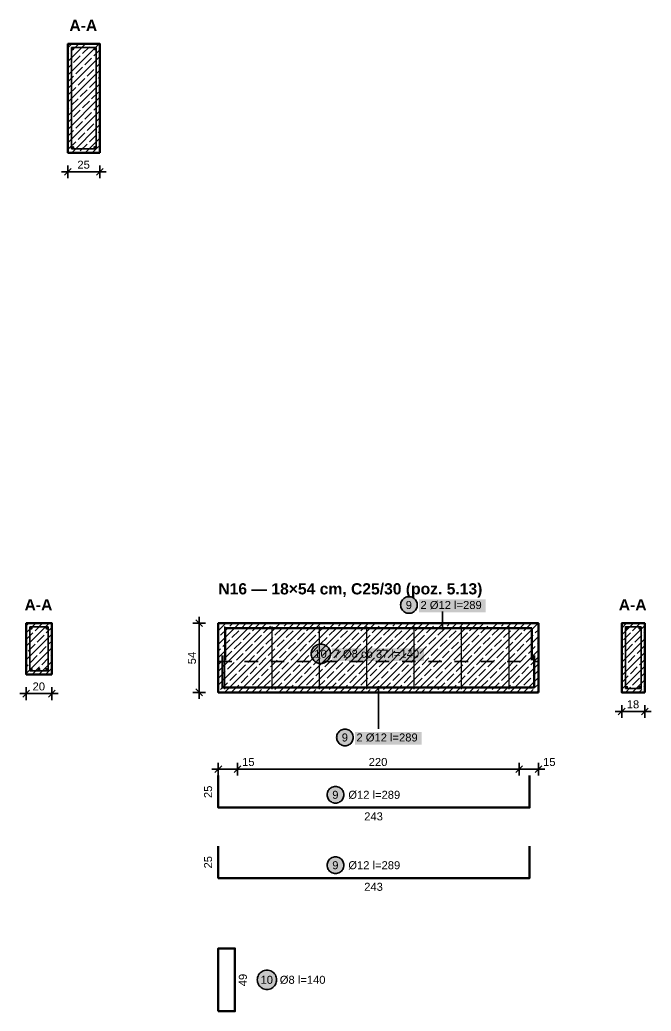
# Model space of a CAD drawing. Header units: metres. Extents: x 0.1 to 11.3, y -15.7 to -0.1.
# Drawn here: x 6.33 to 11.26, y -7.93 to -0.19 of the extents above; entities that cross this region are included whole.
import ezdxf

# ---------------------------------------------------------------- set-up
doc = ezdxf.new("R2010")
doc.units = ezdxf.units.M
doc.linetypes.add('KRESKOWA', pattern=[5.25, 4.2, -1.05])
for name, color, linetype, lineweight in [('A-KRESKOWANIE', 8, 'Continuous', 18), ('A-MASKA', 7, 'Continuous', 18), ('A-OPISY', 2, 'Continuous', 25), ('K-KONSTR', 7, 'Continuous', 50), ('K-WYMIARY', 1, 'Continuous', 25), ('K-ZBROJENIE', 1, 'Continuous', 100), ('K-ZBROJENIE-OPIS', 2, 'Continuous', 25)]:
    doc.layers.add(name, color=color, linetype=linetype, lineweight=lineweight)
doc.styles.add('PL_ARIAL', font='arial.ttf')
doc.styles.add('PL_ARIAL_B', font='arialbd.ttf')

msp = doc.modelspace()

# ---------------------------------------------------------------- hatches: boundary and pattern name
at = {"layer": 'A-MASKA', "true_color": 0xffffff}
for points in [[(9.4412, -4.8152), (9.9638, -4.8152), (9.9638, -4.714), (9.4412, -4.714)], [(8.7628, -5.1963), (9.4822, -5.1963), (9.4822, -5.095), (8.7628, -5.095)], [(8.9412, -5.8497), (9.4638, -5.8497), (9.4638, -5.7485), (8.9412, -5.7485)]]:
    msp.add_hatch(color=7, dxfattribs=at).paths.add_polyline_path(points)
at = {"layer": 'K-ZBROJENIE', "true_color": 0x000000}
for points in [[(6.7503, -0.414), (6.7502, -0.4151), (6.75, -0.4162), (6.7498, -0.4173), (6.7494, -0.4183), (6.7489, -0.4193), (6.7484, -0.4203), (6.7477, -0.4211), (6.747, -0.422), (6.7461, -0.4227), (6.7453, -0.4234), (6.7443, -0.4239), (6.7433, -0.4244), (6.7423, -0.4248), (6.7412, -0.425), (6.7401, -0.4252), (6.739, -0.4253), (6.7379, -0.4252), (6.7368, -0.425), (6.7357, -0.4248), (6.7347, -0.4244), (6.7337, -0.4239), (6.7327, -0.4234), (6.7319, -0.4227), (6.731, -0.422), (6.7303, -0.4211), (6.7296, -0.4203), (6.7291, -0.4193), (6.7286, -0.4183), (6.7282, -0.4173), (6.728, -0.4162), (6.7278, -0.4151), (6.7277, -0.414), (6.7278, -0.4129), (6.728, -0.4118), (6.7282, -0.4107), (6.7286, -0.4097), (6.7291, -0.4087), (6.7296, -0.4077), (6.7303, -0.4069), (6.731, -0.406), (6.7319, -0.4053), (6.7327, -0.4046), (6.7337, -0.4041), (6.7347, -0.4036), (6.7357, -0.4032), (6.7368, -0.403), (6.7379, -0.4028), (6.739, -0.4028), (6.7401, -0.4028), (6.7412, -0.403), (6.7423, -0.4032), (6.7433, -0.4036), (6.7443, -0.4041), (6.7453, -0.4046), (6.7461, -0.4053), (6.747, -0.406), (6.7477, -0.4069), (6.7484, -0.4077), (6.7489, -0.4087), (6.7494, -0.4097), (6.7498, -0.4107), (6.75, -0.4118), (6.7502, -0.4129)], [(6.9222, -0.414), (6.9222, -0.4151), (6.922, -0.4162), (6.9218, -0.4173), (6.9214, -0.4183), (6.9209, -0.4193), (6.9204, -0.4203), (6.9197, -0.4211), (6.919, -0.422), (6.9181, -0.4227), (6.9173, -0.4234), (6.9163, -0.4239), (6.9153, -0.4244), (6.9143, -0.4248), (6.9132, -0.425), (6.9121, -0.4252), (6.911, -0.4253), (6.9099, -0.4252), (6.9088, -0.425), (6.9077, -0.4248), (6.9067, -0.4244), (6.9057, -0.4239), (6.9047, -0.4234), (6.9039, -0.4227), (6.903, -0.422), (6.9023, -0.4211), (6.9016, -0.4203), (6.9011, -0.4193), (6.9006, -0.4183), (6.9002, -0.4173), (6.9, -0.4162), (6.8998, -0.4151), (6.8997, -0.414), (6.8998, -0.4129), (6.9, -0.4118), (6.9002, -0.4107), (6.9006, -0.4097), (6.9011, -0.4087), (6.9016, -0.4077), (6.9023, -0.4069), (6.903, -0.406), (6.9039, -0.4053), (6.9047, -0.4046), (6.9057, -0.4041), (6.9067, -0.4036), (6.9077, -0.4032), (6.9088, -0.403), (6.9099, -0.4028), (6.911, -0.4028), (6.9121, -0.4028), (6.9132, -0.403), (6.9143, -0.4032), (6.9153, -0.4036), (6.9163, -0.4041), (6.9173, -0.4046), (6.9181, -0.4053), (6.919, -0.406), (6.9197, -0.4069), (6.9204, -0.4077), (6.9209, -0.4087), (6.9214, -0.4097), (6.9218, -0.4107), (6.922, -0.4118), (6.9222, -0.4129)], [(6.7512, -1.185), (6.7512, -1.1861), (6.751, -1.1872), (6.7508, -1.1883), (6.7504, -1.1893), (6.7499, -1.1903), (6.7494, -1.1913), (6.7487, -1.1921), (6.748, -1.193), (6.7471, -1.1937), (6.7463, -1.1944), (6.7453, -1.1949), (6.7443, -1.1954), (6.7433, -1.1958), (6.7422, -1.196), (6.7411, -1.1962), (6.74, -1.1963), (6.7389, -1.1962), (6.7378, -1.196), (6.7367, -1.1958), (6.7357, -1.1954), (6.7347, -1.1949), (6.7337, -1.1944), (6.7329, -1.1937), (6.732, -1.193), (6.7313, -1.1921), (6.7306, -1.1913), (6.7301, -1.1903), (6.7296, -1.1893), (6.7292, -1.1883), (6.729, -1.1872), (6.7288, -1.1861), (6.7287, -1.185), (6.7288, -1.1839), (6.729, -1.1828), (6.7292, -1.1817), (6.7296, -1.1807), (6.7301, -1.1797), (6.7306, -1.1787), (6.7313, -1.1779), (6.732, -1.177), (6.7329, -1.1763), (6.7337, -1.1756), (6.7347, -1.1751), (6.7357, -1.1746), (6.7367, -1.1742), (6.7378, -1.174), (6.7389, -1.1738), (6.74, -1.1738), (6.7411, -1.1738), (6.7422, -1.174), (6.7433, -1.1742), (6.7443, -1.1746), (6.7453, -1.1751), (6.7463, -1.1756), (6.7471, -1.1763), (6.748, -1.177), (6.7487, -1.1779), (6.7494, -1.1787), (6.7499, -1.1797), (6.7504, -1.1807), (6.7508, -1.1817), (6.751, -1.1828), (6.7512, -1.1839)], [(6.9212, -1.185), (6.9212, -1.1861), (6.921, -1.1872), (6.9208, -1.1883), (6.9204, -1.1893), (6.9199, -1.1903), (6.9194, -1.1913), (6.9187, -1.1921), (6.918, -1.193), (6.9171, -1.1937), (6.9163, -1.1944), (6.9153, -1.1949), (6.9143, -1.1954), (6.9133, -1.1958), (6.9122, -1.196), (6.9111, -1.1962), (6.91, -1.1963), (6.9089, -1.1962), (6.9078, -1.196), (6.9067, -1.1958), (6.9057, -1.1954), (6.9047, -1.1949), (6.9037, -1.1944), (6.9029, -1.1937), (6.902, -1.193), (6.9013, -1.1921), (6.9006, -1.1913), (6.9001, -1.1903), (6.8996, -1.1893), (6.8992, -1.1883), (6.899, -1.1872), (6.8988, -1.1861), (6.8987, -1.185), (6.8988, -1.1839), (6.899, -1.1828), (6.8992, -1.1817), (6.8996, -1.1807), (6.9001, -1.1797), (6.9006, -1.1787), (6.9013, -1.1779), (6.902, -1.177), (6.9029, -1.1763), (6.9037, -1.1756), (6.9047, -1.1751), (6.9057, -1.1746), (6.9067, -1.1742), (6.9078, -1.174), (6.9089, -1.1738), (6.91, -1.1738), (6.9111, -1.1738), (6.9122, -1.174), (6.9133, -1.1742), (6.9143, -1.1746), (6.9153, -1.1751), (6.9163, -1.1756), (6.9171, -1.1763), (6.918, -1.177), (6.9187, -1.1779), (6.9194, -1.1787), (6.9199, -1.1797), (6.9204, -1.1807), (6.9208, -1.1817), (6.921, -1.1828), (6.9212, -1.1839)], [(6.4253, -4.939), (6.4252, -4.9401), (6.425, -4.9412), (6.4248, -4.9423), (6.4244, -4.9433), (6.4239, -4.9443), (6.4234, -4.9453), (6.4227, -4.9461), (6.422, -4.947), (6.4211, -4.9477), (6.4203, -4.9484), (6.4193, -4.9489), (6.4183, -4.9494), (6.4173, -4.9498), (6.4162, -4.95), (6.4151, -4.9502), (6.414, -4.9503), (6.4129, -4.9502), (6.4118, -4.95), (6.4107, -4.9498), (6.4097, -4.9494), (6.4087, -4.9489), (6.4077, -4.9484), (6.4069, -4.9477), (6.406, -4.947), (6.4053, -4.9461), (6.4046, -4.9453), (6.4041, -4.9443), (6.4036, -4.9433), (6.4032, -4.9423), (6.403, -4.9412), (6.4028, -4.9401), (6.4028, -4.939), (6.4028, -4.9379), (6.403, -4.9368), (6.4032, -4.9357), (6.4036, -4.9347), (6.4041, -4.9337), (6.4046, -4.9327), (6.4053, -4.9319), (6.406, -4.931), (6.4069, -4.9303), (6.4077, -4.9296), (6.4087, -4.9291), (6.4097, -4.9286), (6.4107, -4.9282), (6.4118, -4.928), (6.4129, -4.9278), (6.414, -4.9277), (6.4151, -4.9278), (6.4162, -4.928), (6.4173, -4.9282), (6.4183, -4.9286), (6.4193, -4.9291), (6.4203, -4.9296), (6.4211, -4.9303), (6.422, -4.931), (6.4227, -4.9319), (6.4234, -4.9327), (6.4239, -4.9337), (6.4244, -4.9347), (6.4248, -4.9357), (6.425, -4.9368), (6.4252, -4.9379)], [(6.5473, -4.939), (6.5472, -4.9401), (6.547, -4.9412), (6.5468, -4.9423), (6.5464, -4.9433), (6.5459, -4.9443), (6.5454, -4.9453), (6.5447, -4.9461), (6.544, -4.947), (6.5431, -4.9477), (6.5423, -4.9484), (6.5413, -4.9489), (6.5403, -4.9494), (6.5393, -4.9498), (6.5382, -4.95), (6.5371, -4.9502), (6.536, -4.9503), (6.5349, -4.9502), (6.5338, -4.95), (6.5327, -4.9498), (6.5317, -4.9494), (6.5307, -4.9489), (6.5297, -4.9484), (6.5289, -4.9477), (6.528, -4.947), (6.5273, -4.9461), (6.5266, -4.9453), (6.5261, -4.9443), (6.5256, -4.9433), (6.5252, -4.9423), (6.525, -4.9412), (6.5248, -4.9401), (6.5247, -4.939), (6.5248, -4.9379), (6.525, -4.9368), (6.5252, -4.9357), (6.5256, -4.9347), (6.5261, -4.9337), (6.5266, -4.9327), (6.5273, -4.9319), (6.528, -4.931), (6.5289, -4.9303), (6.5297, -4.9296), (6.5307, -4.9291), (6.5317, -4.9286), (6.5327, -4.9282), (6.5338, -4.928), (6.5349, -4.9278), (6.536, -4.9277), (6.5371, -4.9278), (6.5382, -4.928), (6.5393, -4.9282), (6.5403, -4.9286), (6.5413, -4.9291), (6.5423, -4.9296), (6.5431, -4.9303), (6.544, -4.931), (6.5447, -4.9319), (6.5454, -4.9327), (6.5459, -4.9337), (6.5464, -4.9347), (6.5468, -4.9357), (6.547, -4.9368), (6.5472, -4.9379)], [(11.0753, -4.939), (11.0752, -4.9401), (11.075, -4.9412), (11.0748, -4.9423), (11.0744, -4.9433), (11.0739, -4.9443), (11.0734, -4.9453), (11.0727, -4.9461), (11.072, -4.947), (11.0711, -4.9477), (11.0703, -4.9484), (11.0693, -4.9489), (11.0683, -4.9494), (11.0673, -4.9498), (11.0662, -4.95), (11.0651, -4.9502), (11.064, -4.9503), (11.0629, -4.9502), (11.0618, -4.95), (11.0607, -4.9498), (11.0597, -4.9494), (11.0587, -4.9489), (11.0577, -4.9484), (11.0569, -4.9477), (11.056, -4.947), (11.0553, -4.9461), (11.0546, -4.9453), (11.0541, -4.9443), (11.0536, -4.9433), (11.0532, -4.9423), (11.053, -4.9412), (11.0528, -4.9401), (11.0528, -4.939), (11.0528, -4.9379), (11.053, -4.9368), (11.0532, -4.9357), (11.0536, -4.9347), (11.0541, -4.9337), (11.0546, -4.9327), (11.0553, -4.9319), (11.056, -4.931), (11.0569, -4.9303), (11.0577, -4.9296), (11.0587, -4.9291), (11.0597, -4.9286), (11.0607, -4.9282), (11.0618, -4.928), (11.0629, -4.9278), (11.064, -4.9277), (11.0651, -4.9278), (11.0662, -4.928), (11.0673, -4.9282), (11.0683, -4.9286), (11.0693, -4.9291), (11.0703, -4.9296), (11.0711, -4.9303), (11.072, -4.931), (11.0727, -4.9319), (11.0734, -4.9327), (11.0739, -4.9337), (11.0744, -4.9347), (11.0748, -4.9357), (11.075, -4.9368), (11.0752, -4.9379)], [(11.1773, -4.939), (11.1772, -4.9401), (11.177, -4.9412), (11.1768, -4.9423), (11.1764, -4.9433), (11.1759, -4.9443), (11.1754, -4.9453), (11.1747, -4.9461), (11.174, -4.947), (11.1731, -4.9477), (11.1723, -4.9484), (11.1713, -4.9489), (11.1703, -4.9494), (11.1693, -4.9498), (11.1682, -4.95), (11.1671, -4.9502), (11.166, -4.9503), (11.1649, -4.9502), (11.1638, -4.95), (11.1627, -4.9498), (11.1617, -4.9494), (11.1607, -4.9489), (11.1597, -4.9484), (11.1589, -4.9477), (11.158, -4.947), (11.1573, -4.9461), (11.1566, -4.9453), (11.1561, -4.9443), (11.1556, -4.9433), (11.1552, -4.9423), (11.155, -4.9412), (11.1548, -4.9401), (11.1548, -4.939), (11.1548, -4.9379), (11.155, -4.9368), (11.1552, -4.9357), (11.1556, -4.9347), (11.1561, -4.9337), (11.1566, -4.9327), (11.1573, -4.9319), (11.158, -4.931), (11.1589, -4.9303), (11.1597, -4.9296), (11.1607, -4.9291), (11.1617, -4.9286), (11.1627, -4.9282), (11.1638, -4.928), (11.1649, -4.9278), (11.166, -4.9277), (11.1671, -4.9278), (11.1682, -4.928), (11.1693, -4.9282), (11.1703, -4.9286), (11.1713, -4.9291), (11.1723, -4.9296), (11.1731, -4.9303), (11.174, -4.931), (11.1747, -4.9319), (11.1754, -4.9327), (11.1759, -4.9337), (11.1764, -4.9347), (11.1768, -4.9357), (11.177, -4.9368), (11.1772, -4.9379)], [(6.4263, -5.26), (6.4262, -5.2611), (6.426, -5.2622), (6.4258, -5.2633), (6.4254, -5.2643), (6.4249, -5.2653), (6.4244, -5.2663), (6.4237, -5.2671), (6.423, -5.268), (6.4221, -5.2687), (6.4213, -5.2694), (6.4203, -5.2699), (6.4193, -5.2704), (6.4183, -5.2708), (6.4172, -5.271), (6.4161, -5.2712), (6.415, -5.2713), (6.4139, -5.2712), (6.4128, -5.271), (6.4117, -5.2708), (6.4107, -5.2704), (6.4097, -5.2699), (6.4087, -5.2694), (6.4079, -5.2687), (6.407, -5.268), (6.4063, -5.2671), (6.4056, -5.2663), (6.4051, -5.2653), (6.4046, -5.2643), (6.4042, -5.2633), (6.404, -5.2622), (6.4038, -5.2611), (6.4037, -5.26), (6.4038, -5.2589), (6.404, -5.2578), (6.4042, -5.2567), (6.4046, -5.2557), (6.4051, -5.2547), (6.4056, -5.2537), (6.4063, -5.2529), (6.407, -5.252), (6.4079, -5.2513), (6.4087, -5.2506), (6.4097, -5.2501), (6.4107, -5.2496), (6.4117, -5.2492), (6.4128, -5.249), (6.4139, -5.2488), (6.415, -5.2487), (6.4161, -5.2488), (6.4172, -5.249), (6.4183, -5.2492), (6.4193, -5.2496), (6.4203, -5.2501), (6.4213, -5.2506), (6.4221, -5.2513), (6.423, -5.252), (6.4237, -5.2529), (6.4244, -5.2537), (6.4249, -5.2547), (6.4254, -5.2557), (6.4258, -5.2567), (6.426, -5.2578), (6.4262, -5.2589)], [(6.4863, -5.26), (6.4862, -5.2611), (6.486, -5.2622), (6.4858, -5.2633), (6.4854, -5.2643), (6.4849, -5.2653), (6.4844, -5.2663), (6.4837, -5.2671), (6.483, -5.268), (6.4821, -5.2687), (6.4813, -5.2694), (6.4803, -5.2699), (6.4793, -5.2704), (6.4783, -5.2708), (6.4772, -5.271), (6.4761, -5.2712), (6.475, -5.2713), (6.4739, -5.2712), (6.4728, -5.271), (6.4717, -5.2708), (6.4707, -5.2704), (6.4697, -5.2699), (6.4687, -5.2694), (6.4679, -5.2687), (6.467, -5.268), (6.4663, -5.2671), (6.4656, -5.2663), (6.4651, -5.2653), (6.4646, -5.2643), (6.4642, -5.2633), (6.464, -5.2622), (6.4638, -5.2611), (6.4637, -5.26), (6.4638, -5.2589), (6.464, -5.2578), (6.4642, -5.2567), (6.4646, -5.2557), (6.4651, -5.2547), (6.4656, -5.2537), (6.4663, -5.2529), (6.467, -5.252), (6.4679, -5.2513), (6.4687, -5.2506), (6.4697, -5.2501), (6.4707, -5.2496), (6.4717, -5.2492), (6.4728, -5.249), (6.4739, -5.2488), (6.475, -5.2487), (6.4761, -5.2488), (6.4772, -5.249), (6.4783, -5.2492), (6.4793, -5.2496), (6.4803, -5.2501), (6.4813, -5.2506), (6.4821, -5.2513), (6.483, -5.252), (6.4837, -5.2529), (6.4844, -5.2537), (6.4849, -5.2547), (6.4854, -5.2557), (6.4858, -5.2567), (6.486, -5.2578), (6.4862, -5.2589)], [(6.5463, -5.26), (6.5462, -5.2611), (6.546, -5.2622), (6.5458, -5.2633), (6.5454, -5.2643), (6.5449, -5.2653), (6.5444, -5.2663), (6.5437, -5.2671), (6.543, -5.268), (6.5421, -5.2687), (6.5413, -5.2694), (6.5403, -5.2699), (6.5393, -5.2704), (6.5383, -5.2708), (6.5372, -5.271), (6.5361, -5.2712), (6.535, -5.2713), (6.5339, -5.2712), (6.5328, -5.271), (6.5317, -5.2708), (6.5307, -5.2704), (6.5297, -5.2699), (6.5287, -5.2694), (6.5279, -5.2687), (6.527, -5.268), (6.5263, -5.2671), (6.5256, -5.2663), (6.5251, -5.2653), (6.5246, -5.2643), (6.5242, -5.2633), (6.524, -5.2622), (6.5238, -5.2611), (6.5237, -5.26), (6.5238, -5.2589), (6.524, -5.2578), (6.5242, -5.2567), (6.5246, -5.2557), (6.5251, -5.2547), (6.5256, -5.2537), (6.5263, -5.2529), (6.527, -5.252), (6.5279, -5.2513), (6.5287, -5.2506), (6.5297, -5.2501), (6.5307, -5.2496), (6.5317, -5.2492), (6.5328, -5.249), (6.5339, -5.2488), (6.535, -5.2487), (6.5361, -5.2488), (6.5372, -5.249), (6.5383, -5.2492), (6.5393, -5.2496), (6.5403, -5.2501), (6.5413, -5.2506), (6.5421, -5.2513), (6.543, -5.252), (6.5437, -5.2529), (6.5444, -5.2537), (6.5449, -5.2547), (6.5454, -5.2557), (6.5458, -5.2567), (6.546, -5.2578), (6.5462, -5.2589)], [(11.0753, -5.401), (11.0752, -5.4021), (11.075, -5.4032), (11.0748, -5.4043), (11.0744, -5.4053), (11.0739, -5.4063), (11.0734, -5.4073), (11.0727, -5.4081), (11.072, -5.409), (11.0711, -5.4097), (11.0703, -5.4104), (11.0693, -5.4109), (11.0683, -5.4114), (11.0673, -5.4118), (11.0662, -5.412), (11.0651, -5.4122), (11.064, -5.4122), (11.0629, -5.4122), (11.0618, -5.412), (11.0607, -5.4118), (11.0597, -5.4114), (11.0587, -5.4109), (11.0577, -5.4104), (11.0569, -5.4097), (11.056, -5.409), (11.0553, -5.4081), (11.0546, -5.4073), (11.0541, -5.4063), (11.0536, -5.4053), (11.0532, -5.4043), (11.053, -5.4032), (11.0528, -5.4021), (11.0528, -5.401), (11.0528, -5.3999), (11.053, -5.3988), (11.0532, -5.3977), (11.0536, -5.3967), (11.0541, -5.3957), (11.0546, -5.3947), (11.0553, -5.3939), (11.056, -5.393), (11.0569, -5.3923), (11.0577, -5.3916), (11.0587, -5.3911), (11.0597, -5.3906), (11.0607, -5.3902), (11.0618, -5.39), (11.0629, -5.3898), (11.064, -5.3897), (11.0651, -5.3898), (11.0662, -5.39), (11.0673, -5.3902), (11.0683, -5.3906), (11.0693, -5.3911), (11.0703, -5.3916), (11.0711, -5.3923), (11.072, -5.393), (11.0727, -5.3939), (11.0734, -5.3947), (11.0739, -5.3957), (11.0744, -5.3967), (11.0748, -5.3977), (11.075, -5.3988), (11.0752, -5.3999)], [(11.1773, -5.401), (11.1772, -5.4021), (11.177, -5.4032), (11.1768, -5.4043), (11.1764, -5.4053), (11.1759, -5.4063), (11.1754, -5.4073), (11.1747, -5.4081), (11.174, -5.409), (11.1731, -5.4097), (11.1723, -5.4104), (11.1713, -5.4109), (11.1703, -5.4114), (11.1693, -5.4118), (11.1682, -5.412), (11.1671, -5.4122), (11.166, -5.4122), (11.1649, -5.4122), (11.1638, -5.412), (11.1627, -5.4118), (11.1617, -5.4114), (11.1607, -5.4109), (11.1597, -5.4104), (11.1589, -5.4097), (11.158, -5.409), (11.1573, -5.4081), (11.1566, -5.4073), (11.1561, -5.4063), (11.1556, -5.4053), (11.1552, -5.4043), (11.155, -5.4032), (11.1548, -5.4021), (11.1548, -5.401), (11.1548, -5.3999), (11.155, -5.3988), (11.1552, -5.3977), (11.1556, -5.3967), (11.1561, -5.3957), (11.1566, -5.3947), (11.1573, -5.3939), (11.158, -5.393), (11.1589, -5.3923), (11.1597, -5.3916), (11.1607, -5.3911), (11.1617, -5.3906), (11.1627, -5.3902), (11.1638, -5.39), (11.1649, -5.3898), (11.166, -5.3897), (11.1671, -5.3898), (11.1682, -5.39), (11.1693, -5.3902), (11.1703, -5.3906), (11.1713, -5.3911), (11.1723, -5.3916), (11.1731, -5.3923), (11.174, -5.393), (11.1747, -5.3939), (11.1754, -5.3947), (11.1759, -5.3957), (11.1764, -5.3967), (11.1768, -5.3977), (11.177, -5.3988), (11.1772, -5.3999)]]:
    msp.add_hatch(color=7, dxfattribs=at).paths.add_polyline_path(points)
at = {"layer": 'K-ZBROJENIE-OPIS', "true_color": 0xffffff}
for points in [[(9.4287, -4.7577), (9.4282, -4.7493), (9.4265, -4.7409), (9.4238, -4.7329), (9.42, -4.7252), (9.4153, -4.7182), (9.4097, -4.7118), (9.4033, -4.7062), (9.3962, -4.7015), (9.3886, -4.6977), (9.3806, -4.695), (9.3722, -4.6933), (9.3637, -4.6927), (9.3553, -4.6933), (9.3469, -4.695), (9.3389, -4.6977), (9.3312, -4.7015), (9.3242, -4.7062), (9.3178, -4.7118), (9.3122, -4.7182), (9.3075, -4.7252), (9.3037, -4.7329), (9.301, -4.7409), (9.2993, -4.7493), (9.2987, -4.7577), (9.2993, -4.7662), (9.301, -4.7746), (9.3037, -4.7826), (9.3075, -4.7902), (9.3122, -4.7973), (9.3178, -4.8037), (9.3242, -4.8093), (9.3312, -4.814), (9.3389, -4.8178), (9.3469, -4.8205), (9.3553, -4.8222), (9.3637, -4.8228), (9.3722, -4.8222), (9.3806, -4.8205), (9.3886, -4.8178), (9.3962, -4.814), (9.4033, -4.8093), (9.4097, -4.8037), (9.4153, -4.7973), (9.42, -4.7902), (9.4238, -4.7826), (9.4265, -4.7746), (9.4282, -4.7662)], [(8.7508, -5.1387), (8.7502, -5.1289), (8.7482, -5.1192), (8.7451, -5.1098), (8.7407, -5.101), (8.7352, -5.0928), (8.7287, -5.0853), (8.7213, -5.0788), (8.713, -5.0733), (8.7042, -5.069), (8.6948, -5.0658), (8.6851, -5.0639), (8.6753, -5.0632), (8.6654, -5.0639), (8.6557, -5.0658), (8.6464, -5.069), (8.6375, -5.0733), (8.6293, -5.0788), (8.6219, -5.0853), (8.6154, -5.0928), (8.6099, -5.101), (8.6055, -5.1098), (8.6023, -5.1192), (8.6004, -5.1289), (8.5998, -5.1387), (8.6004, -5.1486), (8.6023, -5.1583), (8.6055, -5.1677), (8.6099, -5.1765), (8.6154, -5.1847), (8.6219, -5.1922), (8.6293, -5.1987), (8.6375, -5.2042), (8.6464, -5.2085), (8.6557, -5.2117), (8.6654, -5.2136), (8.6753, -5.2143), (8.6851, -5.2136), (8.6948, -5.2117), (8.7042, -5.2085), (8.713, -5.2042), (8.7213, -5.1987), (8.7287, -5.1922), (8.7352, -5.1847), (8.7407, -5.1765), (8.7451, -5.1677), (8.7482, -5.1583), (8.7502, -5.1486)], [(8.9287, -5.7922), (8.9282, -5.7838), (8.9265, -5.7754), (8.9238, -5.7674), (8.92, -5.7597), (8.9153, -5.7527), (8.9097, -5.7463), (8.9033, -5.7407), (8.8962, -5.736), (8.8886, -5.7322), (8.8806, -5.7295), (8.8722, -5.7278), (8.8637, -5.7272), (8.8553, -5.7278), (8.8469, -5.7295), (8.8389, -5.7322), (8.8312, -5.736), (8.8242, -5.7407), (8.8178, -5.7463), (8.8122, -5.7527), (8.8075, -5.7597), (8.8037, -5.7674), (8.801, -5.7754), (8.7993, -5.7838), (8.7987, -5.7922), (8.7993, -5.8007), (8.801, -5.8091), (8.8037, -5.8171), (8.8075, -5.8247), (8.8122, -5.8318), (8.8178, -5.8382), (8.8242, -5.8438), (8.8312, -5.8485), (8.8389, -5.8523), (8.8469, -5.855), (8.8553, -5.8567), (8.8637, -5.8572), (8.8722, -5.8567), (8.8806, -5.855), (8.8886, -5.8523), (8.8962, -5.8485), (8.9033, -5.8438), (8.9097, -5.8382), (8.9153, -5.8318), (8.92, -5.8247), (8.9238, -5.8171), (8.9265, -5.8091), (8.9282, -5.8007)], [(8.855, -6.24), (8.8544, -6.2315), (8.8528, -6.2232), (8.8501, -6.2151), (8.8463, -6.2075), (8.8416, -6.2004), (8.836, -6.194), (8.8296, -6.1884), (8.8225, -6.1837), (8.8149, -6.1799), (8.8068, -6.1772), (8.7985, -6.1756), (8.79, -6.175), (8.7815, -6.1756), (8.7732, -6.1772), (8.7651, -6.1799), (8.7575, -6.1837), (8.7504, -6.1884), (8.744, -6.194), (8.7384, -6.2004), (8.7337, -6.2075), (8.7299, -6.2151), (8.7272, -6.2232), (8.7256, -6.2315), (8.725, -6.24), (8.7256, -6.2485), (8.7272, -6.2568), (8.7299, -6.2649), (8.7337, -6.2725), (8.7384, -6.2796), (8.744, -6.286), (8.7504, -6.2916), (8.7575, -6.2963), (8.7651, -6.3001), (8.7732, -6.3028), (8.7815, -6.3044), (8.79, -6.305), (8.7985, -6.3044), (8.8068, -6.3028), (8.8149, -6.3001), (8.8225, -6.2963), (8.8296, -6.2916), (8.836, -6.286), (8.8416, -6.2796), (8.8463, -6.2725), (8.8501, -6.2649), (8.8528, -6.2568), (8.8544, -6.2485)], [(8.855, -6.79), (8.8544, -6.7815), (8.8528, -6.7732), (8.8501, -6.7651), (8.8463, -6.7575), (8.8416, -6.7504), (8.836, -6.744), (8.8296, -6.7384), (8.8225, -6.7337), (8.8149, -6.7299), (8.8068, -6.7272), (8.7985, -6.7256), (8.79, -6.725), (8.7815, -6.7256), (8.7732, -6.7272), (8.7651, -6.7299), (8.7575, -6.7337), (8.7504, -6.7384), (8.744, -6.744), (8.7384, -6.7504), (8.7337, -6.7575), (8.7299, -6.7651), (8.7272, -6.7732), (8.7256, -6.7815), (8.725, -6.79), (8.7256, -6.7985), (8.7272, -6.8068), (8.7299, -6.8149), (8.7337, -6.8225), (8.7384, -6.8296), (8.744, -6.836), (8.7504, -6.8416), (8.7575, -6.8463), (8.7651, -6.8501), (8.7732, -6.8528), (8.7815, -6.8544), (8.79, -6.855), (8.7985, -6.8544), (8.8068, -6.8528), (8.8149, -6.8501), (8.8225, -6.8463), (8.8296, -6.8416), (8.836, -6.836), (8.8416, -6.8296), (8.8463, -6.8225), (8.8501, -6.8149), (8.8528, -6.8068), (8.8544, -6.7985)], [(8.3305, -7.685), (8.3299, -7.6751), (8.3279, -7.6655), (8.3248, -7.6561), (8.3204, -7.6472), (8.3149, -7.639), (8.3084, -7.6316), (8.301, -7.6251), (8.2928, -7.6196), (8.2839, -7.6152), (8.2745, -7.6121), (8.2649, -7.6101), (8.255, -7.6095), (8.2451, -7.6101), (8.2355, -7.6121), (8.2261, -7.6152), (8.2172, -7.6196), (8.209, -7.6251), (8.2016, -7.6316), (8.1951, -7.639), (8.1896, -7.6472), (8.1852, -7.6561), (8.1821, -7.6655), (8.1801, -7.6751), (8.1795, -7.685), (8.1801, -7.6949), (8.1821, -7.7045), (8.1852, -7.7139), (8.1896, -7.7228), (8.1951, -7.731), (8.2016, -7.7384), (8.209, -7.7449), (8.2172, -7.7504), (8.2261, -7.7548), (8.2355, -7.7579), (8.2451, -7.7599), (8.255, -7.7605), (8.2649, -7.7599), (8.2745, -7.7579), (8.2839, -7.7548), (8.2928, -7.7504), (8.301, -7.7449), (8.3084, -7.7384), (8.3149, -7.731), (8.3204, -7.7228), (8.3248, -7.7139), (8.3279, -7.7045), (8.3299, -7.6949)]]:
    msp.add_hatch(color=7, dxfattribs=at).paths.add_polyline_path(points)
at = {"layer": 'K-ZBROJENIE-OPIS', "true_color": 0x000000}
for points in [[(9.6363, -4.939), (9.6359, -4.9361), (9.6347, -4.9334), (9.633, -4.931), (9.6306, -4.9293), (9.6279, -4.9281), (9.625, -4.9277), (9.6221, -4.9281), (9.6194, -4.9293), (9.617, -4.931), (9.6153, -4.9334), (9.6141, -4.9361), (9.6138, -4.939), (9.6141, -4.9419), (9.6153, -4.9446), (9.617, -4.947), (9.6194, -4.9487), (9.6221, -4.9499), (9.625, -4.9503), (9.6279, -4.9499), (9.6306, -4.9487), (9.633, -4.947), (9.6347, -4.9446), (9.6359, -4.9419)], [(9.1363, -5.401), (9.1359, -5.3981), (9.1347, -5.3954), (9.133, -5.393), (9.1306, -5.3913), (9.1279, -5.3901), (9.125, -5.3897), (9.1221, -5.3901), (9.1194, -5.3913), (9.117, -5.393), (9.1153, -5.3954), (9.1141, -5.3981), (9.1138, -5.401), (9.1141, -5.4039), (9.1153, -5.4066), (9.117, -5.409), (9.1194, -5.4107), (9.1221, -5.4119), (9.125, -5.4122), (9.1279, -5.4119), (9.1306, -5.4107), (9.133, -5.409), (9.1347, -5.4066), (9.1359, -5.4039)]]:
    msp.add_hatch(color=7, dxfattribs=at).paths.add_polyline_path(points)

# ---------------------------------------------------------------- linework, layer by layer
at = {"layer": 'A-KRESKOWANIE', "lineweight": 25, "ltscale": 0.025}
for points in [[(6.7, -0.6186), (6.9436, -0.375)], [(6.7, -0.5125), (6.8375, -0.375)], [(6.7, -0.4064), (6.7314, -0.375)], [(6.7264, -0.4331), (6.7794, -0.3801)], [(6.8855, -0.3801), (6.8905, -0.375)], [(6.7, -0.4595), (6.7087, -0.4508)], [(6.8147, -0.4508), (6.8678, -0.3977)], [(6.9031, -0.4685), (6.95, -0.4216)], [(6.7, -0.7246), (6.95, -0.4746)], [(6.7, -0.5655), (6.7264, -0.5392)], [(6.744, -0.5215), (6.7971, -0.4685)], [(6.8324, -0.5392), (6.8855, -0.4861)], [(6.9208, -0.5568), (6.95, -0.5277)], [(6.7, -0.8307), (6.95, -0.5807)], [(6.7617, -0.6099), (6.8147, -0.5568)], [(6.8501, -0.6276), (6.9031, -0.5745)], [(6.7, -0.6716), (6.744, -0.6276)], [(6.7, -0.9368), (6.95, -0.6868)], [(6.7794, -0.6983), (6.8324, -0.6452)], [(6.8678, -0.7159), (6.9208, -0.6629)], [(6.9385, -0.6452), (6.95, -0.6337)], [(6.7087, -0.769), (6.7617, -0.7159)], [(6.7971, -0.7867), (6.8501, -0.7336)], [(6.8855, -0.8043), (6.9385, -0.7513)], [(6.7, -1.0428), (6.95, -0.7928)], [(6.7264, -0.8574), (6.7794, -0.8043)], [(6.8147, -0.875), (6.8678, -0.822)], [(6.9031, -0.8927), (6.95, -0.8459)], [(6.7, -0.8837), (6.7087, -0.875)], [(6.7, -1.1489), (6.95, -0.8989)], [(6.744, -0.9458), (6.7971, -0.8927)], [(6.8324, -0.9634), (6.8855, -0.9104)], [(6.7, -0.9898), (6.7264, -0.9634)], [(6.73, -1.225), (6.95, -1.005)], [(6.7617, -1.0341), (6.8147, -0.9811)], [(6.8501, -1.0518), (6.9031, -0.9988)], [(6.9208, -0.9811), (6.95, -0.9519)], [(6.7, -1.0959), (6.744, -1.0518)], [(6.7794, -1.1225), (6.8324, -1.0695)], [(6.9385, -1.0695), (6.95, -1.058)], [(6.7087, -1.1932), (6.7617, -1.1402)], [(6.7971, -1.2109), (6.8501, -1.1579)], [(6.836, -1.225), (6.95, -1.111)], [(6.8678, -1.1402), (6.9208, -1.0872)], [(6.8891, -1.225), (6.9385, -1.1756)], [(6.9421, -1.225), (6.95, -1.2171)], [(6.375, -5.0801), (6.5551, -4.9)], [(6.375, -4.9741), (6.4491, -4.9)], [(6.375, -4.921), (6.396, -4.9)], [(6.4435, -4.9586), (6.4965, -4.9056)], [(6.5319, -4.9763), (6.575, -4.9332)], [(7.875, -5.3833), (8.3583, -4.9)], [(7.875, -5.2772), (8.2522, -4.9)], [(7.875, -5.1711), (8.1461, -4.9)], [(7.875, -5.0651), (8.0401, -4.9)], [(7.875, -4.959), (7.934, -4.9)], [(7.8754, -4.9056), (7.881, -4.9)], [(7.8931, -4.9939), (7.9461, -4.9409)], [(7.9243, -5.44), (8.4643, -4.9)], [(7.9638, -4.9232), (7.987, -4.9)], [(8.0304, -5.44), (8.5704, -4.9)], [(8.0522, -4.9409), (8.0931, -4.9)], [(8.1365, -5.44), (8.6765, -4.9)], [(8.1406, -4.9586), (8.1936, -4.9056)], [(8.229, -4.9763), (8.282, -4.9232)], [(8.2425, -5.44), (8.7825, -4.9)], [(8.2997, -4.9056), (8.3052, -4.9)], [(8.3173, -4.9939), (8.3704, -4.9409)], [(8.3486, -5.44), (8.8886, -4.9)], [(8.3881, -4.9232), (8.4113, -4.9)], [(8.4546, -5.44), (8.9946, -4.9)], [(8.4764, -4.9409), (8.5174, -4.9)], [(8.5607, -5.44), (9.1007, -4.9)], [(8.5648, -4.9586), (8.6179, -4.9056)], [(8.6532, -4.9763), (8.7063, -4.9232)], [(8.6668, -5.44), (9.2068, -4.9)], [(8.7239, -4.9056), (8.7295, -4.9)], [(8.7416, -4.9939), (8.7946, -4.9409)], [(8.7728, -5.44), (9.3128, -4.9)], [(8.8123, -4.9232), (8.8355, -4.9)], [(8.8789, -5.44), (9.4189, -4.9)], [(8.9007, -4.9409), (8.9416, -4.9)], [(8.985, -5.44), (9.525, -4.9)], [(8.9891, -4.9586), (9.0421, -4.9056)], [(9.0775, -4.9763), (9.1305, -4.9232)], [(9.091, -5.44), (9.631, -4.9)], [(9.1482, -4.9056), (9.1537, -4.9)], [(9.1659, -4.9939), (9.2189, -4.9409)], [(9.1971, -5.44), (9.7371, -4.9)], [(9.2366, -4.9232), (9.2598, -4.9)], [(9.3032, -5.44), (9.8432, -4.9)], [(9.325, -4.9409), (9.3659, -4.9)], [(9.4092, -5.44), (9.9492, -4.9)], [(9.4134, -4.9586), (9.4664, -4.9056)], [(9.5017, -4.9763), (9.5548, -4.9232)], [(9.5153, -5.44), (10.0553, -4.9)], [(9.5725, -4.9056), (9.578, -4.9)], [(9.5901, -4.9939), (9.6432, -4.9409)], [(9.6214, -5.44), (10.1614, -4.9)], [(9.6608, -4.9232), (9.6841, -4.9)], [(9.7274, -5.44), (10.2674, -4.9)], [(9.7492, -4.9409), (9.7901, -4.9)], [(9.8335, -5.44), (10.3735, -4.9)], [(9.8376, -4.9586), (9.8907, -4.9056)], [(9.926, -4.9763), (9.979, -4.9232)], [(9.9967, -4.9056), (10.0023, -4.9)], [(10.0144, -4.9939), (10.0674, -4.9409)], [(10.0851, -4.9232), (10.1083, -4.9)], [(10.1735, -4.9409), (10.2144, -4.9)], [(10.2619, -4.9586), (10.3149, -4.9056)], [(10.3503, -4.9763), (10.375, -4.9515)], [(11.025, -4.991), (11.116, -4.9)], [(11.025, -4.9379), (11.0629, -4.9)], [(11.025, -5.097), (11.205, -4.917)], [(11.1104, -4.9586), (11.1634, -4.9056)], [(6.375, -5.0271), (6.4258, -4.9763)], [(6.375, -5.1862), (6.575, -4.9862)], [(6.4612, -5.047), (6.5142, -4.9939)], [(7.875, -5.012), (7.8754, -5.0116)], [(7.9108, -5.0823), (7.9638, -5.0293)], [(7.9815, -5.0116), (8.0345, -4.9586)], [(8.0699, -5.0293), (8.1229, -4.9763)], [(8.1582, -5.047), (8.2113, -4.9939)], [(8.2466, -5.0647), (8.2997, -5.0116)], [(8.335, -5.0823), (8.3881, -5.0293)], [(8.4057, -5.0116), (8.4588, -4.9586)], [(8.4941, -5.0293), (8.5472, -4.9763)], [(8.5825, -5.047), (8.6355, -4.9939)], [(8.6709, -5.0647), (8.7239, -5.0116)], [(8.7593, -5.0823), (8.8123, -5.0293)], [(8.83, -5.0116), (8.883, -4.9586)], [(8.9184, -5.0293), (8.9714, -4.9763)], [(9.0068, -5.047), (9.0598, -4.9939)], [(9.0952, -5.0647), (9.1482, -5.0116)], [(9.1835, -5.0823), (9.2366, -5.0293)], [(9.2543, -5.0116), (9.3073, -4.9586)], [(9.3426, -5.0293), (9.3957, -4.9763)], [(9.431, -5.047), (9.4841, -4.9939)], [(9.5194, -5.0647), (9.5725, -5.0116)], [(9.6078, -5.0823), (9.6608, -5.0293)], [(9.6785, -5.0116), (9.7316, -4.9586)], [(9.7669, -5.0293), (9.8199, -4.9763)], [(9.8553, -5.047), (9.9083, -4.9939)], [(9.9396, -5.44), (10.375, -5.0046)], [(9.9437, -5.0647), (9.9967, -5.0116)], [(10.0321, -5.0823), (10.0851, -5.0293)], [(10.1028, -5.0116), (10.1558, -4.9586)], [(10.1912, -5.0293), (10.2442, -4.9763)], [(10.2796, -5.047), (10.3326, -4.9939)], [(11.025, -5.2031), (11.205, -5.0231)], [(11.0397, -5.0293), (11.0927, -4.9763)], [(11.1281, -5.047), (11.1811, -4.9939)], [(11.1988, -4.9763), (11.205, -4.9701)], [(6.375, -5.2923), (6.575, -5.0923)], [(6.3905, -5.1177), (6.4435, -5.0647)], [(6.4789, -5.1354), (6.5319, -5.0823)], [(6.5496, -5.0647), (6.575, -5.0392)], [(7.875, -5.1181), (7.8931, -5.1)], [(7.9991, -5.1), (8.0522, -5.047)], [(8.0875, -5.1177), (8.1406, -5.0647)], [(8.1759, -5.1354), (8.229, -5.0823)], [(8.2643, -5.153), (8.3173, -5.1)], [(8.4234, -5.1), (8.4764, -5.047)], [(8.5118, -5.1177), (8.5648, -5.0647)], [(8.6002, -5.1354), (8.6532, -5.0823)], [(8.6886, -5.153), (8.7416, -5.1)], [(8.8477, -5.1), (8.9007, -5.047)], [(8.9361, -5.1177), (8.9891, -5.0647)], [(9.0245, -5.1354), (9.0775, -5.0823)], [(9.1128, -5.153), (9.1659, -5.1)], [(9.2719, -5.1), (9.325, -5.047)], [(9.3603, -5.1177), (9.4134, -5.0647)], [(9.4487, -5.1354), (9.5017, -5.0823)], [(9.5371, -5.153), (9.5901, -5.1)], [(9.6962, -5.1), (9.7492, -5.047)], [(9.7846, -5.1177), (9.8376, -5.0647)], [(9.873, -5.1354), (9.926, -5.0823)], [(9.9614, -5.153), (10.0144, -5.1)], [(10.1205, -5.1), (10.1735, -5.047)], [(10.2089, -5.1177), (10.2619, -5.0647)], [(10.2972, -5.1354), (10.3503, -5.0823)], [(10.368, -5.0647), (10.375, -5.0576)], [(11.0574, -5.1177), (11.1104, -5.0647)], [(11.1458, -5.1354), (11.1988, -5.0823)], [(6.4082, -5.2061), (6.4612, -5.153)], [(6.4965, -5.2238), (6.5496, -5.1707)], [(6.5673, -5.153), (6.575, -5.1453)], [(7.9284, -5.1707), (7.9815, -5.1177)], [(8.0168, -5.1884), (8.0699, -5.1354)], [(8.1052, -5.2061), (8.1582, -5.153)], [(8.1936, -5.2238), (8.2466, -5.1707)], [(8.3527, -5.1707), (8.4057, -5.1177)], [(8.4411, -5.1884), (8.4941, -5.1354)], [(8.5295, -5.2061), (8.5825, -5.153)], [(8.6179, -5.2238), (8.6709, -5.1707)], [(8.777, -5.1707), (8.83, -5.1177)], [(8.8654, -5.1884), (8.9184, -5.1354)], [(8.9537, -5.2061), (9.0068, -5.153)], [(9.0421, -5.2238), (9.0952, -5.1707)], [(9.2012, -5.1707), (9.2543, -5.1177)], [(9.2896, -5.1884), (9.3426, -5.1354)], [(9.378, -5.2061), (9.431, -5.153)], [(9.4664, -5.2238), (9.5194, -5.1707)], [(9.6255, -5.1707), (9.6785, -5.1177)], [(9.7139, -5.1884), (9.7669, -5.1354)], [(9.8023, -5.2061), (9.8553, -5.153)], [(9.8907, -5.2238), (9.9437, -5.1707)], [(10.0456, -5.44), (10.375, -5.1106)], [(10.0498, -5.1707), (10.1028, -5.1177)], [(10.1381, -5.1884), (10.1912, -5.1354)], [(10.2265, -5.2061), (10.2796, -5.153)], [(10.3149, -5.2238), (10.368, -5.1707)], [(11.025, -5.3092), (11.205, -5.1292)], [(11.025, -5.1501), (11.0397, -5.1354)], [(11.0751, -5.2061), (11.1281, -5.153)], [(11.1634, -5.2238), (11.205, -5.1822)], [(6.375, -5.2392), (6.3905, -5.2238)], [(6.4258, -5.2945), (6.4789, -5.2414)], [(6.4733, -5.3), (6.575, -5.1983)], [(6.5264, -5.3), (6.5673, -5.2591)], [(7.875, -5.2242), (7.9108, -5.1884)], [(7.9461, -5.2591), (7.9991, -5.2061)], [(8.0345, -5.2768), (8.0875, -5.2238)], [(8.1229, -5.2945), (8.1759, -5.2414)], [(8.2113, -5.3121), (8.2643, -5.2591)], [(8.282, -5.2414), (8.335, -5.1884)], [(8.3704, -5.2591), (8.4234, -5.2061)], [(8.4588, -5.2768), (8.5118, -5.2238)], [(8.5472, -5.2945), (8.6002, -5.2414)], [(8.6355, -5.3121), (8.6886, -5.2591)], [(8.7063, -5.2414), (8.7593, -5.1884)], [(8.7946, -5.2591), (8.8477, -5.2061)], [(8.883, -5.2768), (8.9361, -5.2238)], [(8.9714, -5.2945), (9.0245, -5.2414)], [(9.0598, -5.3121), (9.1128, -5.2591)], [(9.1305, -5.2414), (9.1835, -5.1884)], [(9.2189, -5.2591), (9.2719, -5.2061)], [(9.3073, -5.2768), (9.3603, -5.2238)], [(9.3957, -5.2945), (9.4487, -5.2414)], [(9.4841, -5.3121), (9.5371, -5.2591)], [(9.5548, -5.2414), (9.6078, -5.1884)], [(9.6432, -5.2591), (9.6962, -5.2061)], [(9.7316, -5.2768), (9.7846, -5.2238)], [(9.8199, -5.2945), (9.873, -5.2414)], [(9.9083, -5.3121), (9.9614, -5.2591)], [(9.979, -5.2414), (10.0321, -5.1884)], [(10.0674, -5.2591), (10.1205, -5.2061)], [(10.1517, -5.44), (10.375, -5.2167)], [(10.1558, -5.2768), (10.2089, -5.2238)], [(10.2442, -5.2945), (10.2972, -5.2414)], [(11.025, -5.2561), (11.0574, -5.2238)], [(11.025, -5.4152), (11.205, -5.2352)], [(11.0927, -5.2945), (11.1458, -5.2414)], [(7.8754, -5.3298), (7.9284, -5.2768)], [(7.9638, -5.3475), (8.0168, -5.2945)], [(8.0522, -5.3652), (8.1052, -5.3121)], [(8.1406, -5.3829), (8.1936, -5.3298)], [(8.2997, -5.3298), (8.3527, -5.2768)], [(8.3881, -5.3475), (8.4411, -5.2945)], [(8.4764, -5.3652), (8.5295, -5.3121)], [(8.5648, -5.3829), (8.6179, -5.3298)], [(8.7239, -5.3298), (8.777, -5.2768)], [(8.8123, -5.3475), (8.8654, -5.2945)], [(8.9007, -5.3652), (8.9537, -5.3121)], [(8.9891, -5.3829), (9.0421, -5.3298)], [(9.1482, -5.3298), (9.2012, -5.2768)], [(9.2366, -5.3475), (9.2896, -5.2945)], [(9.325, -5.3652), (9.378, -5.3121)], [(9.4134, -5.3829), (9.4664, -5.3298)], [(9.5725, -5.3298), (9.6255, -5.2768)], [(9.6608, -5.3475), (9.7139, -5.2945)], [(9.7492, -5.3652), (9.8023, -5.3121)], [(9.8376, -5.3829), (9.8907, -5.3298)], [(9.9967, -5.3298), (10.0498, -5.2768)], [(10.0851, -5.3475), (10.1381, -5.2945)], [(10.1735, -5.3652), (10.2265, -5.3121)], [(10.2578, -5.44), (10.375, -5.3228)], [(10.2619, -5.3829), (10.3149, -5.3298)], [(10.3326, -5.3121), (10.375, -5.2697)], [(11.025, -5.3622), (11.0751, -5.3121)], [(11.1063, -5.44), (11.205, -5.3413)], [(11.1104, -5.3829), (11.1634, -5.3298)], [(11.1811, -5.3121), (11.205, -5.2883)], [(7.8931, -5.4182), (7.9461, -5.3652)], [(7.9815, -5.4359), (8.0345, -5.3829)], [(8.0834, -5.44), (8.1229, -5.4005)], [(8.1895, -5.44), (8.2113, -5.4182)], [(8.229, -5.4005), (8.282, -5.3475)], [(8.3173, -5.4182), (8.3704, -5.3652)], [(8.4057, -5.4359), (8.4588, -5.3829)], [(8.5077, -5.44), (8.5472, -5.4005)], [(8.6137, -5.44), (8.6355, -5.4182)], [(8.6532, -5.4005), (8.7063, -5.3475)], [(8.7416, -5.4182), (8.7946, -5.3652)], [(8.83, -5.4359), (8.883, -5.3829)], [(8.9319, -5.44), (8.9714, -5.4005)], [(9.038, -5.44), (9.0598, -5.4182)], [(9.0775, -5.4005), (9.1305, -5.3475)], [(9.1659, -5.4182), (9.2189, -5.3652)], [(9.2543, -5.4359), (9.3073, -5.3829)], [(9.3562, -5.44), (9.3957, -5.4005)], [(9.4623, -5.44), (9.4841, -5.4182)], [(9.5017, -5.4005), (9.5548, -5.3475)], [(9.5901, -5.4182), (9.6432, -5.3652)], [(9.6785, -5.4359), (9.7316, -5.3829)], [(9.7805, -5.44), (9.8199, -5.4005)], [(9.8865, -5.44), (9.9083, -5.4182)], [(9.926, -5.4005), (9.979, -5.3475)], [(10.0144, -5.4182), (10.0674, -5.3652)], [(10.1028, -5.4359), (10.1558, -5.3829)], [(10.2047, -5.44), (10.2442, -5.4005)], [(10.3108, -5.44), (10.3326, -5.4182)], [(10.3503, -5.4005), (10.375, -5.3758)], [(11.0533, -5.44), (11.0927, -5.4005)], [(11.1593, -5.44), (11.1811, -5.4182)], [(11.1988, -5.4005), (11.205, -5.3943)], [(7.875, -5.4363), (7.8754, -5.4359)], [(8.2955, -5.44), (8.2997, -5.4359)], [(8.7198, -5.44), (8.7239, -5.4359)], [(9.1441, -5.44), (9.1482, -5.4359)], [(9.5683, -5.44), (9.5725, -5.4359)], [(9.9926, -5.44), (9.9967, -5.4359)], [(10.3638, -5.44), (10.375, -5.4288)]]:
    msp.add_lwpolyline(points, dxfattribs=at)
at = {"layer": 'K-KONSTR', "lineweight": 70, "ltscale": 0.025}
for points in [[(6.95, -1.225), (6.95, -0.375), (6.7, -0.375), (6.7, -1.225)], [(6.575, -5.3), (6.575, -4.9), (6.375, -4.9), (6.375, -5.3)], [(10.375, -5.44), (10.375, -4.9), (7.875, -4.9), (7.875, -5.44)], [(11.205, -5.44), (11.205, -4.9), (11.025, -4.9), (11.025, -5.44)]]:
    msp.add_lwpolyline(points, close=True, dxfattribs=at)
at = {"layer": 'K-KONSTR', "linetype": 'KRESKOWA', "lineweight": 35, "ltscale": 0.025, "flags": 128}
msp.add_lwpolyline([(7.875, -5.2), (10.375, -5.2)], dxfattribs=at)
at = {"layer": 'K-WYMIARY', "lineweight": 35, "ltscale": 0.025}
for points in [[(6.65, -1.375), (7, -1.375)], [(6.6735, -1.4015), (6.7265, -1.3485)], [(6.7, -1.425), (6.7, -1.325)], [(6.9235, -1.4015), (6.9765, -1.3485)], [(6.95, -1.425), (6.95, -1.325)], [(7.7515, -4.9265), (7.6985, -4.8735)], [(7.725, -5.49), (7.725, -4.85)], [(7.675, -4.9), (7.775, -4.9)], [(6.375, -5.5), (6.375, -5.4)], [(6.575, -5.5), (6.575, -5.4)], [(7.7515, -5.4665), (7.6985, -5.4135)], [(6.325, -5.45), (6.625, -5.45)], [(6.3485, -5.4765), (6.4015, -5.4235)], [(6.5485, -5.4765), (6.6015, -5.4235)], [(7.675, -5.44), (7.775, -5.44)], [(10.9985, -5.6165), (11.0515, -5.5635)], [(11.025, -5.64), (11.025, -5.54)], [(11.1785, -5.6165), (11.2315, -5.5635)], [(11.205, -5.64), (11.205, -5.54)], [(10.975, -5.59), (11.255, -5.59)], [(7.8485, -6.0665), (7.9015, -6.0135)], [(7.875, -6.09), (7.875, -5.99)], [(7.9985, -6.0665), (8.0515, -6.0135)], [(8.025, -6.09), (8.025, -5.99)], [(10.1985, -6.0665), (10.2515, -6.0135)], [(10.225, -6.09), (10.225, -5.99)], [(10.3485, -6.0665), (10.4015, -6.0135)], [(10.375, -6.09), (10.375, -5.99)], [(7.825, -6.04), (10.425, -6.04)]]:
    msp.add_lwpolyline(points, dxfattribs=at)
at = {"layer": 'K-ZBROJENIE', "lineweight": 35, "ltscale": 0.025}
for points in [[(6.729, -1.196), (6.921, -1.196), (6.921, -0.404), (6.729, -0.404)], [(6.404, -5.271), (6.546, -5.271), (6.546, -4.929), (6.404, -4.929)], [(11.054, -5.411), (11.176, -5.411), (11.176, -4.929), (11.054, -4.929)]]:
    msp.add_lwpolyline(points, close=True, dxfattribs=at)
at = {"layer": 'K-ZBROJENIE', "lineweight": 25, "ltscale": 0.025}
for points in [[(7.925, -5.415), (7.925, -4.925)], [(8.295, -5.415), (8.295, -4.925)], [(8.665, -5.415), (8.665, -4.925)], [(9.035, -5.415), (9.035, -4.925)], [(9.405, -5.415), (9.405, -4.925)], [(9.775, -5.415), (9.775, -4.925)], [(10.145, -5.415), (10.145, -4.925)]]:
    msp.add_lwpolyline(points, dxfattribs=at)
at = {"layer": 'K-ZBROJENIE', "lineweight": 50, "ltscale": 0.025}
for points in [[(7.928, -5.189), (7.928, -4.939), (10.322, -4.939), (10.322, -5.189)], [(7.908, -5.151), (7.908, -5.401), (10.342, -5.401), (10.342, -5.151)], [(7.875, -6.09), (7.875, -6.34), (10.305, -6.34), (10.305, -6.09)], [(7.875, -6.64), (7.875, -6.89), (10.305, -6.89), (10.305, -6.64)]]:
    msp.add_lwpolyline(points, dxfattribs=at)
msp.add_lwpolyline([(7.875, -7.93), (8.005, -7.93), (8.005, -7.44), (7.875, -7.44)], close=True, dxfattribs=at)
at = {"layer": 'K-ZBROJENIE-OPIS', "lineweight": 35, "ltscale": 0.025}
for points in [[(9.4287, -4.7577), (9.4282, -4.7493), (9.4265, -4.7409), (9.4238, -4.7329), (9.42, -4.7252), (9.4153, -4.7182), (9.4097, -4.7118), (9.4033, -4.7062), (9.3962, -4.7015), (9.3886, -4.6977), (9.3806, -4.695), (9.3722, -4.6933), (9.3637, -4.6927), (9.3553, -4.6933), (9.3469, -4.695), (9.3389, -4.6977), (9.3312, -4.7015), (9.3242, -4.7062), (9.3178, -4.7118), (9.3122, -4.7182), (9.3075, -4.7252), (9.3037, -4.7329), (9.301, -4.7409), (9.2993, -4.7493), (9.2987, -4.7577), (9.2993, -4.7662), (9.301, -4.7746), (9.3037, -4.7826), (9.3075, -4.7902), (9.3122, -4.7973), (9.3178, -4.8037), (9.3242, -4.8093), (9.3312, -4.814), (9.3389, -4.8178), (9.3469, -4.8205), (9.3553, -4.8222), (9.3637, -4.8228), (9.3722, -4.8222), (9.3806, -4.8205), (9.3886, -4.8178), (9.3962, -4.814), (9.4033, -4.8093), (9.4097, -4.8037), (9.4153, -4.7973), (9.42, -4.7902), (9.4238, -4.7826), (9.4265, -4.7746), (9.4282, -4.7662)], [(8.7508, -5.1387), (8.7502, -5.1289), (8.7482, -5.1192), (8.7451, -5.1098), (8.7407, -5.101), (8.7352, -5.0928), (8.7287, -5.0853), (8.7213, -5.0788), (8.713, -5.0733), (8.7042, -5.069), (8.6948, -5.0658), (8.6851, -5.0639), (8.6753, -5.0632), (8.6654, -5.0639), (8.6557, -5.0658), (8.6464, -5.069), (8.6375, -5.0733), (8.6293, -5.0788), (8.6219, -5.0853), (8.6154, -5.0928), (8.6099, -5.101), (8.6055, -5.1098), (8.6023, -5.1192), (8.6004, -5.1289), (8.5998, -5.1387), (8.6004, -5.1486), (8.6023, -5.1583), (8.6055, -5.1677), (8.6099, -5.1765), (8.6154, -5.1847), (8.6219, -5.1922), (8.6293, -5.1987), (8.6375, -5.2042), (8.6464, -5.2085), (8.6557, -5.2117), (8.6654, -5.2136), (8.6753, -5.2143), (8.6851, -5.2136), (8.6948, -5.2117), (8.7042, -5.2085), (8.713, -5.2042), (8.7213, -5.1987), (8.7287, -5.1922), (8.7352, -5.1847), (8.7407, -5.1765), (8.7451, -5.1677), (8.7482, -5.1583), (8.7502, -5.1486)], [(8.9287, -5.7922), (8.9282, -5.7838), (8.9265, -5.7754), (8.9238, -5.7674), (8.92, -5.7597), (8.9153, -5.7527), (8.9097, -5.7463), (8.9033, -5.7407), (8.8962, -5.736), (8.8886, -5.7322), (8.8806, -5.7295), (8.8722, -5.7278), (8.8637, -5.7272), (8.8553, -5.7278), (8.8469, -5.7295), (8.8389, -5.7322), (8.8312, -5.736), (8.8242, -5.7407), (8.8178, -5.7463), (8.8122, -5.7527), (8.8075, -5.7597), (8.8037, -5.7674), (8.801, -5.7754), (8.7993, -5.7838), (8.7987, -5.7922), (8.7993, -5.8007), (8.801, -5.8091), (8.8037, -5.8171), (8.8075, -5.8247), (8.8122, -5.8318), (8.8178, -5.8382), (8.8242, -5.8438), (8.8312, -5.8485), (8.8389, -5.8523), (8.8469, -5.855), (8.8553, -5.8567), (8.8637, -5.8572), (8.8722, -5.8567), (8.8806, -5.855), (8.8886, -5.8523), (8.8962, -5.8485), (8.9033, -5.8438), (8.9097, -5.8382), (8.9153, -5.8318), (8.92, -5.8247), (8.9238, -5.8171), (8.9265, -5.8091), (8.9282, -5.8007)], [(8.855, -6.24), (8.8544, -6.2315), (8.8528, -6.2232), (8.8501, -6.2151), (8.8463, -6.2075), (8.8416, -6.2004), (8.836, -6.194), (8.8296, -6.1884), (8.8225, -6.1837), (8.8149, -6.1799), (8.8068, -6.1772), (8.7985, -6.1756), (8.79, -6.175), (8.7815, -6.1756), (8.7732, -6.1772), (8.7651, -6.1799), (8.7575, -6.1837), (8.7504, -6.1884), (8.744, -6.194), (8.7384, -6.2004), (8.7337, -6.2075), (8.7299, -6.2151), (8.7272, -6.2232), (8.7256, -6.2315), (8.725, -6.24), (8.7256, -6.2485), (8.7272, -6.2568), (8.7299, -6.2649), (8.7337, -6.2725), (8.7384, -6.2796), (8.744, -6.286), (8.7504, -6.2916), (8.7575, -6.2963), (8.7651, -6.3001), (8.7732, -6.3028), (8.7815, -6.3044), (8.79, -6.305), (8.7985, -6.3044), (8.8068, -6.3028), (8.8149, -6.3001), (8.8225, -6.2963), (8.8296, -6.2916), (8.836, -6.286), (8.8416, -6.2796), (8.8463, -6.2725), (8.8501, -6.2649), (8.8528, -6.2568), (8.8544, -6.2485)], [(8.855, -6.79), (8.8544, -6.7815), (8.8528, -6.7732), (8.8501, -6.7651), (8.8463, -6.7575), (8.8416, -6.7504), (8.836, -6.744), (8.8296, -6.7384), (8.8225, -6.7337), (8.8149, -6.7299), (8.8068, -6.7272), (8.7985, -6.7256), (8.79, -6.725), (8.7815, -6.7256), (8.7732, -6.7272), (8.7651, -6.7299), (8.7575, -6.7337), (8.7504, -6.7384), (8.744, -6.744), (8.7384, -6.7504), (8.7337, -6.7575), (8.7299, -6.7651), (8.7272, -6.7732), (8.7256, -6.7815), (8.725, -6.79), (8.7256, -6.7985), (8.7272, -6.8068), (8.7299, -6.8149), (8.7337, -6.8225), (8.7384, -6.8296), (8.744, -6.836), (8.7504, -6.8416), (8.7575, -6.8463), (8.7651, -6.8501), (8.7732, -6.8528), (8.7815, -6.8544), (8.79, -6.855), (8.7985, -6.8544), (8.8068, -6.8528), (8.8149, -6.8501), (8.8225, -6.8463), (8.8296, -6.8416), (8.836, -6.836), (8.8416, -6.8296), (8.8463, -6.8225), (8.8501, -6.8149), (8.8528, -6.8068), (8.8544, -6.7985)], [(8.3305, -7.685), (8.3299, -7.6751), (8.3279, -7.6655), (8.3248, -7.6561), (8.3204, -7.6472), (8.3149, -7.639), (8.3084, -7.6316), (8.301, -7.6251), (8.2928, -7.6196), (8.2839, -7.6152), (8.2745, -7.6121), (8.2649, -7.6101), (8.255, -7.6095), (8.2451, -7.6101), (8.2355, -7.6121), (8.2261, -7.6152), (8.2172, -7.6196), (8.209, -7.6251), (8.2016, -7.6316), (8.1951, -7.639), (8.1896, -7.6472), (8.1852, -7.6561), (8.1821, -7.6655), (8.1801, -7.6751), (8.1795, -7.685), (8.1801, -7.6949), (8.1821, -7.7045), (8.1852, -7.7139), (8.1896, -7.7228), (8.1951, -7.731), (8.2016, -7.7384), (8.209, -7.7449), (8.2172, -7.7504), (8.2261, -7.7548), (8.2355, -7.7579), (8.2451, -7.7599), (8.255, -7.7605), (8.2649, -7.7599), (8.2745, -7.7579), (8.2839, -7.7548), (8.2928, -7.7504), (8.301, -7.7449), (8.3084, -7.7384), (8.3149, -7.731), (8.3204, -7.7228), (8.3248, -7.7139), (8.3279, -7.7045), (8.3299, -7.6949)]]:
    msp.add_lwpolyline(points, close=True, dxfattribs=at)
for points in [[(9.625, -4.939), (9.625, -4.809)], [(9.125, -5.401), (9.125, -5.726)]]:
    msp.add_lwpolyline(points, dxfattribs=at)

# ---------------------------------------------------------------- texts
at = {"layer": 'A-OPISY', "style": 'PL_ARIAL_B'}
for s, p in [('A-A', (6.712, -0.275)), ('N16 — 18×54 cm, C25/30 (poz. 5.13)', (7.875, -4.675)), ('A-A', (6.362, -4.8)), ('A-A', (11.002, -4.8))]:
    msp.add_text(s, height=0.0875, dxfattribs=at).set_placement(p)
at = {"layer": 'K-WYMIARY', "style": 'PL_ARIAL'}
for s, p in [('25', (6.7745, -1.35)), ('20', (6.4245, -5.425)), ('18', (11.0645, -5.565)), ('15', (8.0608, -6.015)), ('220', (9.0492, -6.015)), ('15', (10.4108, -6.015))]:
    msp.add_text(s, height=0.0625, dxfattribs=at).set_placement(p)
msp.add_text('54', height=0.0625, rotation=90, dxfattribs=at).set_placement((7.7, -5.2205))
at = {"layer": 'K-ZBROJENIE-OPIS', "style": 'PL_ARIAL'}
for s, p in [('9', (9.3385, -4.789)), ('2 Ø12 l=289', (9.4537, -4.789)), ('10', (8.6248, -5.17)), ('7 Ø8 co 37 l=140', (8.7753, -5.17)), ('9', (8.8385, -5.8235)), ('2 Ø12 l=289', (8.9537, -5.8235)), ('9', (8.7647, -6.2713)), ('Ø12 l=289', (8.89, -6.2713)), ('243', (9.0142, -6.44)), ('9', (8.7647, -6.8213)), ('Ø12 l=289', (8.89, -6.8213)), ('243', (9.0142, -6.99)), ('10', (8.2045, -7.7162)), ('Ø8 l=140', (8.355, -7.7162))]:
    msp.add_text(s, height=0.0625, dxfattribs=at).set_placement(p)
for s, p in [('25', (7.8261, -6.2655)), ('25', (7.8261, -6.8155)), ('49', (8.0975, -7.7355))]:
    msp.add_text(s, height=0.0625, rotation=90, dxfattribs=at).set_placement(p)

doc.saveas('drawing.dxf')
